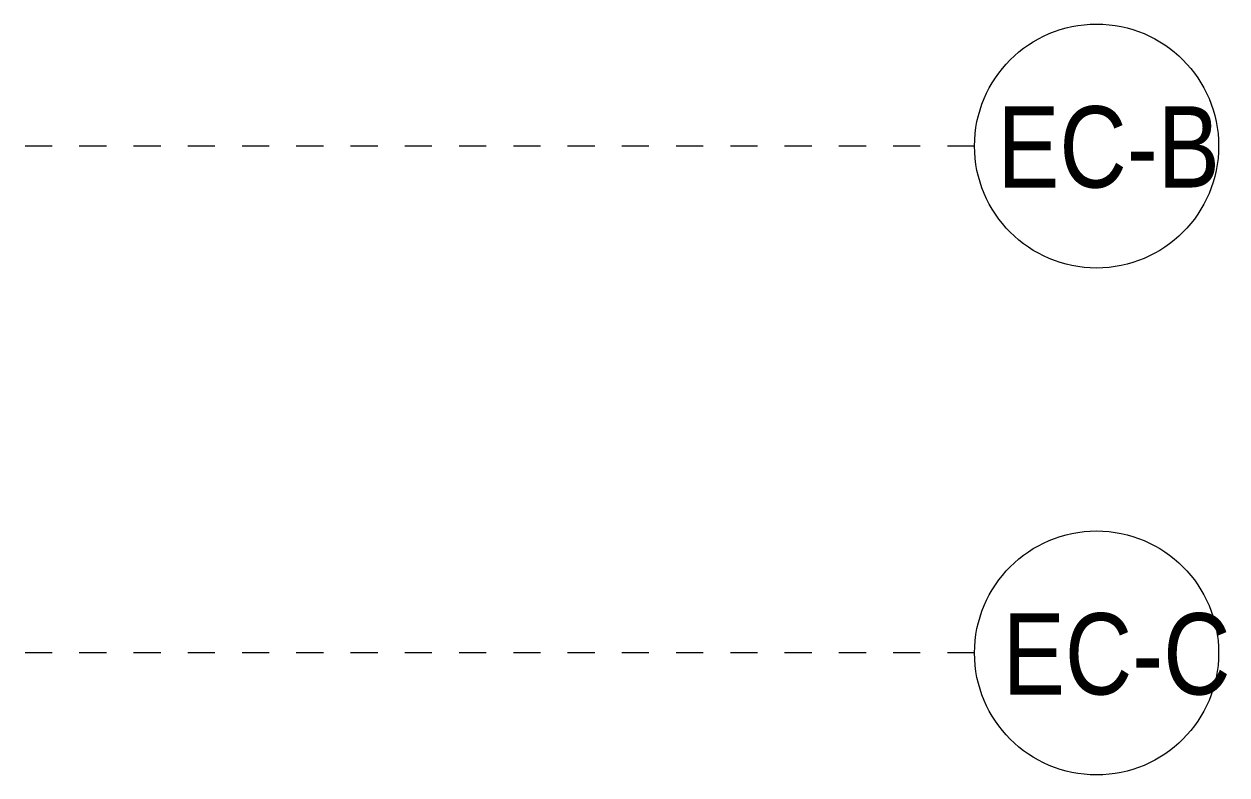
# Model space of a CAD drawing. Header units: metres. Extents: x -43 to 80, y -185 to 8.
# Drawn here: x 18.735 to 23.169, y -127.086 to -124.316 of the extents above; entities that cross this region are included whole.
import ezdxf

# ---------------------------------------------------------------- set-up
doc = ezdxf.new("R2010")
doc.units = ezdxf.units.M
doc.linetypes.add('Grid Line', pattern=[0.022225, 0.0127, -0.003175, 0.003175, -0.003175])
doc.layers.add('S-GRID', color=7, linetype='Continuous', lineweight=9)
doc.layers.add('S-GRID-IDEN', color=7, linetype='Continuous', lineweight=9)
doc.styles.add('Saira Condensed', font='SairaCondensed-Regular.ttf', dxfattribs={"height": 0.3})

# ---------------------------------------------------------------- blocks, each defined once
blk = doc.blocks.new('Grid - 3mm-1144979-N01 - ESTANQUE CABECERA')
at = {"layer": 'S-GRID-IDEN', "color": 253, "true_color": 0xaaaaaa}
blk.add_circle((0, 0), 0.003, dxfattribs=at)

msp = doc.modelspace()

# ---------------------------------------------------------------- linework, layer by layer
at = {"layer": 'S-GRID', "color": 254, "linetype": 'Grid Line', "true_color": 0xd4d4d4}
for p, q in [((22.2384, -124.7661), (-41.657, -124.7661)), ((22.2384, -126.6363), (-41.657, -126.6363))]:
    msp.add_line(p, q, dxfattribs=at)

# ---------------------------------------------------------------- block references
at = {"layer": 'S-GRID-IDEN', "color": 253, "true_color": 0xaaaaaa, "xscale": 149.9999999999999, "yscale": 149.9999999999999, "zscale": 149.9999999999999, "rotation": 90}
for p in [(22.6884, -124.7661), (22.6884, -126.6363)]:
    msp.add_blockref('Grid - 3mm-1144979-N01 - ESTANQUE CABECERA', p, dxfattribs=at)

# ---------------------------------------------------------------- texts
at = {"layer": 'S-GRID-IDEN', "color": 253, "true_color": 0xaaaaaa, "char_height": 0.3, "attachment_point": 1, "style": 'Saira Condensed'}
for s, insert, width in [('EC-B', (22.3222, -124.6192), 0.877848), ('EC-C', (22.3425, -126.4895), 0.829747)]:
    msp.add_mtext(s, dxfattribs=dict(at, insert=insert, width=width))

doc.saveas('drawing.dxf')
